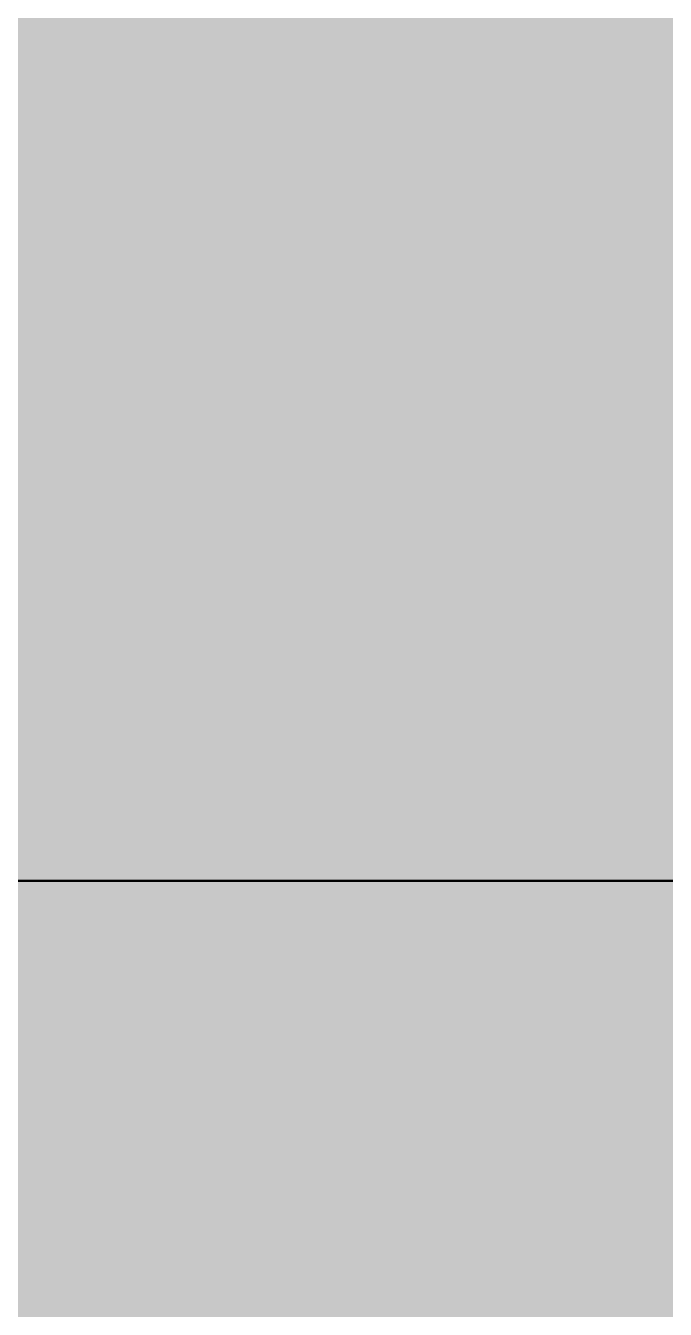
# Model space of a CAD drawing. Header units: millimetres. Extents: x -155050 to -36395, y -2753 to 7638.
# Drawn here: x -79698.7 to -79657, y -777.9 to -694.3 of the extents above; entities that cross this region are included whole.
import ezdxf

# ---------------------------------------------------------------- set-up
doc = ezdxf.new("R2010")
doc.units = ezdxf.units.MM
for name, pattern in [('IMPORT-DASHDOT', [11.176, 8.128, -1.524, 0, -1.524]), ('IMPORT-DASHED _2_', [9.652, 8.128, -1.524]), ('IMPORT-DĚLICÍ2 _2_', [15.875, 6.35, -3.175, 0, -3.175, 0, -3.175]), ('IMPORT-KANVBRDO', [20, 7, -6.5, 0, -6.5])]:
    doc.linetypes.add(name, pattern=pattern)
for name, color, linetype, lineweight, true_color in [('---1 - PBS PNP-1', 1, 'Continuous', 35, 0xff0000), ('00_pl_deštová voda oblast', 6, 'Continuous', 25, 0xff00ff), ('00_pL_hranice pozemku', 1, 'Continuous', 35, 0xff0000), ('00_pL_katastr-1', 150, 'Continuous', 35, 0x007fff), ('00_pL_KOTY 1500', 7, 'Continuous', 9, 0x260000), ('00_pL_objekt', 1, 'Continuous', 50, 0xff0000), ('00_pL_přípojka destova kanalizace-2', 7, 'Continuous', 35, 0x3f7f3f), ('212_HK_situace_03_dwg-1', 40, 'Continuous', 9, 0xffbf00), ('A-DOOR-5', 7, 'Continuous', 9, 0xf7f7ef), ('A-FLOR-LEVL-1', 7, 'Continuous', 9, 0x7f7f7f), ('hch kanal-3', 30, 'IMPORT-KANVBRDO', 9, 0xff7f00), ('hch oploceni-1', 7, 'IMPORT-DĚLICÍ2 _2_', 9, 0x00a5a5), ('hch teren-1', 7, 'Continuous', 9, 0x00a5a5), ('hch tok-1', 7, 'Continuous', 9, 0x00a5a5), ('Obrys', 2, 'Continuous', 9, 0xffff00), ('Obrys-2', 1, 'IMPORT-DASHED _2_', 9, 0xff0000), ('Obrys-3', 5, 'Continuous', 9, 0x0000ff), ('Obrys-4', 5, 'IMPORT-DASHDOT', 9, 0x0000ff), ('PDF7_000 AVE ISN ELEKTRO VO SVĚTLA', 9, 'Continuous', 9, 0x808080), ('PDF7_000 ISN KABELY NN', 9, 'Continuous', 9, 0x808080), ('PDF7_000 ISN SDĚL OPTIKA METALIKA CHRÁNIČKA PŘÍVOD', 9, 'Continuous', 9, 0x808080), ('PDF7_0V - Splašky výtlak zaměřeno', 9, 'Continuous', 9, 0x808080), ('PDF7_0V-návrh kanal dešťová', 7, 'Continuous', 9, 0x656565), ('PDF7_14', 9, 'Continuous', 9, 0x808080), ('PDF7_CKKOTY', 7, 'Continuous', 9, 0x260000), ('PDF7_GP Hraniční linie', 7, 'Continuous', 9, 0x0052a5), ('PDF7_GP Stromy', 7, 'Continuous', 9, 0x67a552), ('PDF7_GP Výšky bodů', 7, 'Continuous', 9, 0x0052a5), ('PDF7_POPIS_500', 1, 'Continuous', 9, 0xff0000), ('PDF7_Slezské Předměstí_646971$0$21900', 7, 'Continuous', 9, 0x002600), ('PDF7_VO_KABEL', 7, 'Continuous', 9, 0x7f6f3f), ('zed-1', 5, 'Continuous', 9, 0x0000ff)]:
    doc.layers.add(name, color=color, linetype=linetype, lineweight=lineweight, true_color=true_color)
for name, color, linetype, lineweight in [('0-1', 7, 'Continuous', 9), ('00_pL_KOTY', 7, 'Continuous', 9), ('00_pl_rozhrani ploch', 7, 'Continuous', 18), ('00_pL_stavajici objekty', 7, 'Continuous', 50), ('00_pL_VÝŠKOVÉ KOTY', 7, 'Continuous', 9), ('2966-1_navrh dispozice stroju-HK_02_dwg-1', 7, 'Continuous', 9), ('2966-1_navrh dispozice stroju-HK_dwg-1', 7, 'Continuous', 9), ('A-DOOR', 7, 'Continuous', 9), ('A-FLOR-LEVL', 7, 'Continuous', 9), ('HK_TEREN_SESAZENI_dwg-1', 7, 'Continuous', 9), ('Kóty', 7, 'Continuous', 9), ('PDF7_0', 7, 'Continuous', 9), ('PDF7_000 BOURÁNÍ', 7, 'Continuous', 9)]:
    doc.layers.add(name, color=color, linetype=linetype, lineweight=lineweight)

# ---------------------------------------------------------------- blocks, each defined once
blk = doc.blocks.new('M_Vrata_ výsuvná_ sekční - 3000X4000 MM-499574-Řez 4')
at = {"layer": 'A-DOOR-5'}
blk.add_hatch(color=256, dxfattribs=at).paths.add_polyline_path([(-193437.349, -750), (-193133.19, -750), (-193133.19, -738), (-193008.091, -738), (-193008.091, -450), (-192979.197, -450), (-192979.197, 1700), (-192988.19, 1700), (-192988.19, 2750), (-196979.197, 2750), (-196979.197, -738), (-196843.19, -738), (-196843.19, -750), (-193788.728, -750)])
at = {"layer": 'A-DOOR'}
for p, q in [((-193133.19, -750), (-196843.19, -750)), ((-196843.19, -750), (-193133.19, -750))]:
    blk.add_line(p, q, dxfattribs=at)
blk = doc.blocks.new('Rampa - Rampa-823350-Řez 4')
at = {"layer": 'A-FLOR-LEVL-1'}
blk.add_hatch(color=256, dxfattribs=at).paths.add_polyline_path([(-194491.485, -945.209), (-192988.19, -945.209), (-192988.19, -765.117), (-193008.091, -765.117), (-193008.091, -756), (-193108.19, -756), (-193108.19, -750), (-196868.19, -750), (-196868.19, -756), (-196988.19, -756.782), (-196988.19, -945.209), (-195896.998, -945.209)])
blk = doc.blocks.new('2966-1_navrh dispozice stroju-HK_dwg-867852-Řez 4')
at = {"layer": '0-1'}
for p, q in [((-194955.828, -750), (-197875.828, -750)), ((-197875.828, -750), (-194955.828, -750)), ((-194955.828, -750), (-197875.828, -750)), ((-194955.828, -750), (-197875.828, -750)), ((-194955.828, -750), (-197875.828, -750)), ((-194955.828, -750), (-197875.828, -750)), ((-194955.828, -750), (-197875.828, -750)), ((-194955.828, -750), (-197875.828, -750)), ((-194955.828, -750), (-197875.828, -750)), ((-194955.828, -750), (-197875.828, -750)), ((-194955.828, -750), (-197875.828, -750)), ((-194955.828, -750), (-197875.828, -750)), ((-194955.828, -750), (-197875.828, -750)), ((-194955.828, -750), (-197875.828, -750)), ((-194955.828, -750), (-197875.828, -750)), ((-197875.828, -750), (-194955.828, -750)), ((-194955.828, -750), (-197875.828, -750)), ((-194955.828, -750), (-197875.828, -750)), ((-194955.828, -750), (-197875.828, -750)), ((-194955.828, -750), (-197875.828, -750)), ((-194955.828, -750), (-197875.828, -750)), ((-194955.828, -750), (-197875.828, -750)), ((-194955.828, -750), (-197875.828, -750)), ((-194955.828, -750), (-197875.828, -750)), ((-194955.828, -750), (-197875.828, -750)), ((-194955.828, -750), (-197875.828, -750)), ((-194955.828, -750), (-197875.828, -750)), ((-194955.828, -750), (-197875.828, -750)), ((-197616.828, -750), (-194955.828, -750)), ((-197616.828, -750), (-194955.828, -750)), ((-195252.828, -750), (-195052.828, -750)), ((-195202.828, -750), (-195060.828, -750)), ((-195202.828, -750), (-195109.828, -750)), ((-195109.828, -750), (-195202.828, -750)), ((-195202.828, -750), (-195104.828, -750)), ((-195104.828, -750), (-195202.828, -750)), ((-195104.828, -750), (-195202.828, -750)), ((-195199.328, -750), (-195060.828, -750)), ((-195198.828, -750), (-194955.828, -750)), ((-195198.828, -750), (-194955.828, -750)), ((-195060.828, -750), (-195196.828, -750)), ((-195196.828, -750), (-195109.828, -750)), ((-195109.828, -750), (-195196.828, -750)), ((-195196.828, -750), (-195104.828, -750)), ((-195104.828, -750), (-195196.828, -750)), ((-195196.828, -750), (-195104.828, -750)), ((-195132.828, -750), (-195192.828, -750)), ((-195132.828, -750), (-195192.828, -750)), ((-195132.828, -750), (-195192.828, -750)), ((-195132.828, -750), (-195192.828, -750)), ((-195132.828, -750), (-195192.828, -750)), ((-195132.828, -750), (-195192.828, -750)), ((-195132.828, -750), (-195192.828, -750)), ((-195132.828, -750), (-195192.828, -750)), ((-195137.828, -750), (-195187.828, -750)), ((-195137.828, -750), (-195187.828, -750)), ((-195137.828, -750), (-195187.828, -750)), ((-195137.828, -750), (-195187.828, -750)), ((-195137.828, -750), (-195187.828, -750)), ((-195137.828, -750), (-195187.828, -750)), ((-195137.828, -750), (-195187.828, -750)), ((-195137.828, -750), (-195187.828, -750)), ((-195138.828, -750), (-195186.828, -750)), ((-195186.828, -750), (-195138.828, -750)), ((-195138.828, -750), (-195186.828, -750)), ((-195138.828, -750), (-195186.828, -750)), ((-195138.828, -750), (-195186.828, -750)), ((-195138.828, -750), (-195186.828, -750)), ((-195138.828, -750), (-195186.828, -750)), ((-195186.828, -750), (-195138.828, -750)), ((-195138.828, -750), (-195186.828, -750)), ((-195138.828, -750), (-195186.828, -750)), ((-195138.828, -750), (-195186.828, -750)), ((-195138.828, -750), (-195186.828, -750)), ((-195152.828, -750), (-195148.828, -750)), ((-195152.828, -750), (-195052.828, -750)), ((-195052.828, -750), (-195152.828, -750)), ((-195144.428, -750), (-195145.143, -750)), ((-195052.828, -750), (-195144.428, -750)), ((-195144.428, -750), (-195052.828, -750)), ((-195141.828, -750), (-195117.828, -750)), ((-195141.828, -750), (-195117.828, -750)), ((-195137.828, -750), (-195141.828, -750)), ((-195134.751, -750), (-195139.101, -750)), ((-195134.751, -750), (-195139.101, -750)), ((-195134.751, -750), (-195139.101, -750)), ((-195132.828, -750), (-195138.828, -750)), ((-195132.828, -750), (-195138.828, -750)), ((-195132.828, -750), (-195138.828, -750)), ((-195132.828, -750), (-195138.828, -750)), ((-195132.828, -750), (-195138.828, -750)), ((-195132.828, -750), (-195138.828, -750)), ((-195132.828, -750), (-195138.828, -750)), ((-195132.828, -750), (-195138.828, -750)), ((-195138.228, -750), (-195138.828, -750)), ((-195138.828, -750), (-195138.228, -750)), ((-195138.228, -750), (-195138.828, -750)), ((-195138.828, -750), (-195138.228, -750)), ((-195138.686, -750), (-195127.828, -750)), ((-195137.648, -750), (-195138.228, -750)), ((-195137.648, -750), (-195138.228, -750)), ((-195137.648, -750), (-195138.228, -750)), ((-195137.648, -750), (-195138.228, -750)), ((-195137.648, -750), (-195138.228, -750)), ((-195137.648, -750), (-195138.228, -750)), ((-195137.648, -750), (-195138.228, -750)), ((-195137.647, -750), (-195138.228, -750)), ((-195137.828, -750), (-195132.828, -750)), ((-195132.828, -750), (-195137.828, -750)), ((-195132.828, -750), (-195137.828, -750)), ((-195137.828, -750), (-195132.828, -750)), ((-195132.828, -750), (-195137.828, -750)), ((-195132.828, -750), (-195137.828, -750)), ((-195137.828, -750), (-195132.828, -750)), ((-195132.828, -750), (-195137.828, -750)), ((-195132.828, -750), (-195137.828, -750)), ((-195137.828, -750), (-195132.828, -750)), ((-195132.828, -750), (-195137.828, -750)), ((-195137.828, -750), (-195127.828, -750)), ((-195135.828, -750), (-195123.828, -750)), ((-195130.401, -750), (-195134.751, -750)), ((-195130.401, -750), (-195134.751, -750)), ((-195130.401, -750), (-195134.751, -750)), ((-195128.029, -750), (-195132.91, -750)), ((-195062.828, -750), (-195132.828, -750)), ((-195132.828, -750), (-195062.828, -750)), ((-195062.828, -750), (-195132.828, -750)), ((-195132.828, -750), (-195062.828, -750)), ((-195132.828, -750), (-195030.828, -750)), ((-195132.828, -750), (-195030.828, -750)), ((-195132.828, -750), (-195030.828, -750)), ((-195132.828, -750), (-195030.828, -750)), ((-195132.828, -750), (-195030.828, -750)), ((-195132.828, -750), (-195030.828, -750)), ((-195132.828, -750), (-195030.828, -750)), ((-195132.828, -750), (-195030.828, -750)), ((-195132.828, -750), (-195030.828, -750)), ((-195132.828, -750), (-195030.828, -750)), ((-195132.828, -750), (-195030.828, -750)), ((-195132.828, -750), (-195030.828, -750)), ((-195132.828, -750), (-195030.828, -750)), ((-195132.828, -750), (-195030.828, -750)), ((-195132.828, -750), (-195030.828, -750)), ((-195132.828, -750), (-195030.828, -750)), ((-195132.828, -750), (-195030.828, -750)), ((-195132.828, -750), (-195030.828, -750)), ((-195132.828, -750), (-195030.828, -750)), ((-195109.828, -750), (-195132.828, -750)), ((-195117.828, -750), (-195132.828, -750)), ((-195062.828, -750), (-195132.828, -750)), ((-195132.828, -750), (-195062.828, -750)), ((-195062.828, -750), (-195132.828, -750)), ((-195132.828, -750), (-195062.828, -750)), ((-195132.828, -750), (-195030.828, -750)), ((-195132.828, -750), (-195030.828, -750)), ((-195132.828, -750), (-195030.828, -750)), ((-195132.828, -750), (-195030.828, -750)), ((-195132.828, -750), (-195030.828, -750)), ((-195132.828, -750), (-195030.828, -750)), ((-195132.828, -750), (-195030.828, -750)), ((-195132.828, -750), (-195030.828, -750)), ((-195132.828, -750), (-195030.828, -750)), ((-195132.828, -750), (-195030.828, -750)), ((-195132.828, -750), (-195030.828, -750)), ((-195132.828, -750), (-195030.828, -750)), ((-195132.828, -750), (-195030.828, -750)), ((-195132.828, -750), (-195030.828, -750)), ((-195132.828, -750), (-195030.828, -750)), ((-195132.828, -750), (-195030.828, -750)), ((-195132.828, -750), (-195030.828, -750)), ((-195132.828, -750), (-195030.828, -750)), ((-195132.828, -750), (-195030.828, -750)), ((-195132.828, -750), (-195109.828, -750)), ((-195131.428, -750), (-195132.009, -750)), ((-195131.428, -750), (-195132.009, -750)), ((-195131.428, -750), (-195132.009, -750)), ((-195131.428, -750), (-195132.009, -750)), ((-195131.428, -750), (-195132.009, -750)), ((-195131.428, -750), (-195132.009, -750)), ((-195131.428, -750), (-195132.009, -750)), ((-195131.428, -750), (-195129.428, -750)), ((-195131.428, -750), (-195129.428, -750)), ((-195129.428, -750), (-195131.428, -750)), ((-195125.764, -750), (-195130.401, -750)), ((-195125.764, -750), (-195130.401, -750)), ((-195127.828, -750), (-195129.428, -750)), ((-195129.428, -750), (-195127.828, -750)), ((-195127.828, -750), (-195129.428, -750)), ((-195129.428, -750), (-195127.828, -750)), ((-195124.046, -750), (-195128.029, -750)), ((-195127.828, -750), (-195122.828, -750)), ((-195122.828, -750), (-195127.828, -750)), ((-195127.828, -750), (-195125.828, -750)), ((-195125.828, -750), (-195127.828, -750)), ((-195126.504, -750), (-195127.828, -750)), ((-195125.828, -750), (-195127.828, -750)), ((-195083.828, -750), (-195127.828, -750)), ((-195127.828, -750), (-195083.828, -750)), ((-195127.828, -750), (-195098.828, -750)), ((-195127.828, -750), (-195115.828, -750)), ((-195127.828, -750), (-195113.828, -750)), ((-195127.828, -750), (-195061.828, -750)), ((-195127.828, -750), (-195117.828, -750)), ((-195117.828, -750), (-195127.828, -750)), ((-195127.828, -750), (-195117.828, -750)), ((-195117.828, -750), (-195127.828, -750)), ((-195125.044, -750), (-195126.028, -750)), ((-195126.028, -750), (-195125.044, -750)), ((-195121.128, -750), (-195125.764, -750)), ((-195121.128, -750), (-195125.764, -750)), ((-195125.044, -750), (-195109.828, -750)), ((-195119.014, -750), (-195125.044, -750)), ((-195120.064, -750), (-195124.046, -750)), ((-195122.828, -750), (-195120.828, -750)), ((-195120.828, -750), (-195122.828, -750)), ((-195121.044, -750), (-195094.828, -750)), ((-195120.828, -750), (-195112.828, -750)), ((-195112.828, -750), (-195120.828, -750)), ((-195120.828, -750), (-195112.828, -750)), ((-195094.828, -750), (-195120.828, -750)), ((-195119.183, -750), (-195116.873, -750)), ((-195104.938, -750), (-195118.748, -750)), ((-195117.828, -750), (-195118.748, -750)), ((-195102.828, -750), (-195118.748, -750)), ((-195117.828, -750), (-194965.828, -750)), ((-194965.828, -750), (-195117.828, -750)), ((-195109.828, -750), (-195117.042, -750)), ((-195060.828, -750), (-195115.828, -750)), ((-195113.828, -750), (-195060.828, -750))]:
    blk.add_line(p, q, dxfattribs=at)
at = {"layer": '0-1', "flags": 128}
for points in [[(-195052.828, -750), (-195056.738, -750), (-195252.828, -750)], [(-195056.738, -750), (-195078.918, -750), (-195252.828, -750)], [(-195078.918, -750), (-195082.828, -750), (-195252.828, -750)], [(-195137.828, -750), (-195187.828, -750), (-195192.828, -750)], [(-195137.828, -750), (-195187.828, -750), (-195192.828, -750)], [(-195137.828, -750), (-195187.828, -750), (-195192.828, -750)], [(-195132.828, -750), (-195137.828, -750), (-195187.828, -750)], [(-195132.828, -750), (-195137.828, -750), (-195187.828, -750)], [(-195132.828, -750), (-195137.828, -750), (-195187.828, -750)], [(-195132.828, -750), (-195137.828, -750), (-195187.828, -750)], [(-195132.828, -750), (-195137.828, -750), (-195187.828, -750)], [(-195186.828, -750), (-195138.828, -750), (-195186.828, -750)], [(-195186.828, -750), (-195138.828, -750), (-195186.828, -750)], [(-195152.828, -750), (-195152.114, -750), (-195145.143, -750), (-195144.428, -750)], [(-195152.114, -750), (-195145.143, -750), (-195144.428, -750)], [(-195121.128, -750), (-195125.764, -750), (-195134.751, -750), (-195138.814, -750), (-195139.101, -750)], [(-195121.128, -750), (-195125.764, -750), (-195130.401, -750), (-195134.751, -750), (-195139.101, -750)], [(-195139.101, -750), (-195138.828, -750), (-195134.751, -750), (-195125.764, -750), (-195120.842, -750), (-195120.556, -750)], [(-195139.101, -750), (-195130.401, -750), (-195121.128, -750), (-195120.556, -750), (-195121.128, -750), (-195130.401, -750), (-195139.101, -750)], [(-195125.764, -750), (-195134.751, -750), (-195138.828, -750)], [(-195138.228, -750), (-195137.648, -750), (-195132.009, -750), (-195131.428, -750)], [(-195131.428, -750), (-195132.009, -750), (-195137.648, -750), (-195138.228, -750)], [(-195138.228, -750), (-195137.648, -750), (-195132.009, -750)], [(-195138.228, -750), (-195137.648, -750), (-195132.009, -750), (-195131.428, -750)], [(-195131.428, -750), (-195132.009, -750), (-195137.647, -750), (-195138.228, -750)], [(-195138.228, -750), (-195137.648, -750), (-195132.009, -750)], [(-195137.648, -750), (-195132.009, -750), (-195131.428, -750)], [(-195123.828, -750), (-195125.578, -750), (-195134.078, -750), (-195135.828, -750)], [(-195132.91, -750), (-195124.046, -750), (-195120.828, -750), (-195120.064, -750)], [(-195132.828, -750), (-195109.828, -750), (-195030.828, -750)], [(-195120.064, -750), (-195124.046, -750), (-195128.029, -750), (-195132.828, -750)], [(-195132.828, -750), (-195109.828, -750), (-195030.828, -750)], [(-195131.428, -750), (-195132.009, -750), (-195131.428, -750)], [(-195130.401, -750), (-195125.764, -750), (-195120.842, -750), (-195121.128, -750)], [(-195125.764, -750), (-195120.842, -750), (-195120.556, -750)], [(-195120.556, -750), (-195120.842, -750), (-195121.128, -750)], [(-195116.873, -750), (-195115.719, -750), (-195116.873, -750), (-195119.183, -750), (-195120.337, -750), (-195119.183, -750)], [(-194957.828, -750), (-194965.828, -750), (-195117.828, -750)], [(-195117.828, -750), (-194965.828, -750), (-194957.828, -750)], [(-195115.828, -750), (-195080.828, -750), (-195060.828, -750)]]:
    blk.add_lwpolyline(points, dxfattribs=at)
at = {"layer": '0-1'}
for points, knots in [([(-195144.572, -750), (-195144.634, -750), (-195144.796, -750), (-195145.019, -750), (-195145.143, -750)], [0, 0, 0, 0, 0.49943, 1, 1, 1, 1]), ([(-195138.814, -750), (-195138.82, -750), (-195138.829, -750), (-195138.841, -750), (-195138.849, -750), (-195138.858, -750), (-195138.866, -750), (-195138.875, -750), (-195138.884, -750), (-195138.892, -750), (-195138.901, -750), (-195138.909, -750), (-195138.917, -750), (-195138.926, -750), (-195138.934, -750), (-195138.943, -750), (-195138.951, -750), (-195138.959, -750), (-195138.968, -750), (-195138.976, -750), (-195138.985, -750), (-195138.993, -750), (-195139.001, -750), (-195139.01, -750), (-195139.018, -750), (-195139.026, -750), (-195139.035, -750), (-195139.043, -750), (-195139.051, -750), (-195139.059, -750), (-195139.068, -750), (-195139.076, -750), (-195139.087, -750), (-195139.095, -750), (-195139.101, -750)], [0, 0, 0, 0, 0.020185, 0.031023, 0.042682, 0.055343, 0.069143, 0.084183, 0.100538, 0.11826, 0.137381, 0.157924, 0.179897, 0.203303, 0.22814, 0.254401, 0.282079, 0.31116, 0.341628, 0.373464, 0.40665, 0.441164, 0.476985, 0.514092, 0.552461, 0.592069, 0.632893, 0.67491, 0.718093, 0.762421, 0.807866, 0.854405, 0.902012, 1, 1, 1, 1]), ([(-195132.828, -750), (-195132.828, -750), (-195132.845, -750), (-195132.913, -750), (-195133.01, -750), (-195133.146, -750), (-195133.307, -750), (-195133.51, -750), (-195133.773, -750), (-195134.118, -750), (-195134.513, -750), (-195134.921, -750), (-195135.308, -750), (-195135.667, -750), (-195135.998, -750), (-195136.304, -750), (-195136.585, -750), (-195136.858, -750), (-195137.135, -750), (-195137.428, -750), (-195137.726, -750), (-195138.018, -750), (-195138.383, -750), (-195138.652, -750), (-195138.828, -750)], [0, 0, 0, 0, 0.035448, 0.061402, 0.093343, 0.126416, 0.160535, 0.195426, 0.24239, 0.300264, 0.367466, 0.43066, 0.489064, 0.542557, 0.591405, 0.636058, 0.677027, 0.714818, 0.755103, 0.797637, 0.842358, 0.884141, 0.923854, 1, 1, 1, 1]), ([(-195138.828, -750), (-195138.652, -750), (-195138.383, -750), (-195138.018, -750), (-195137.726, -750), (-195137.428, -750), (-195137.135, -750), (-195136.858, -750), (-195136.585, -750), (-195136.304, -750), (-195135.998, -750), (-195135.667, -750), (-195135.308, -750), (-195134.921, -750), (-195134.513, -750), (-195134.118, -750), (-195133.773, -750), (-195133.51, -750), (-195133.307, -750), (-195133.146, -750), (-195133.01, -750), (-195132.913, -750), (-195132.845, -750), (-195132.828, -750), (-195132.828, -750)], [0, 0, 0, 0, 0.076146, 0.115859, 0.157642, 0.202363, 0.244897, 0.285182, 0.322973, 0.363942, 0.408595, 0.457443, 0.510936, 0.56934, 0.632534, 0.699736, 0.75761, 0.804574, 0.839465, 0.873584, 0.906657, 0.938598, 0.964552, 1, 1, 1, 1]), ([(-195132.828, -750), (-195132.828, -750), (-195132.845, -750), (-195132.913, -750), (-195133.01, -750), (-195133.146, -750), (-195133.307, -750), (-195133.51, -750), (-195133.773, -750), (-195134.118, -750), (-195134.513, -750), (-195134.921, -750), (-195135.308, -750), (-195135.667, -750), (-195135.998, -750), (-195136.304, -750), (-195136.585, -750), (-195136.858, -750), (-195137.135, -750), (-195137.428, -750), (-195137.726, -750), (-195138.018, -750), (-195138.383, -750), (-195138.652, -750), (-195138.828, -750)], [0, 0, 0, 0, 0.035448, 0.061402, 0.093343, 0.126416, 0.160535, 0.195426, 0.24239, 0.300264, 0.367466, 0.43066, 0.489064, 0.542557, 0.591405, 0.636058, 0.677027, 0.714818, 0.755103, 0.797637, 0.842358, 0.884141, 0.923854, 1, 1, 1, 1]), ([(-195138.828, -750), (-195138.652, -750), (-195138.383, -750), (-195138.018, -750), (-195137.726, -750), (-195137.428, -750), (-195137.135, -750), (-195136.858, -750), (-195136.585, -750), (-195136.304, -750), (-195135.998, -750), (-195135.667, -750), (-195135.308, -750), (-195134.921, -750), (-195134.513, -750), (-195134.118, -750), (-195133.773, -750), (-195133.51, -750), (-195133.307, -750), (-195133.146, -750), (-195133.01, -750), (-195132.913, -750), (-195132.845, -750), (-195132.828, -750), (-195132.828, -750)], [0, 0, 0, 0, 0.076146, 0.115859, 0.157642, 0.202363, 0.244897, 0.285182, 0.322973, 0.363942, 0.408595, 0.457443, 0.510936, 0.56934, 0.632534, 0.699736, 0.75761, 0.804574, 0.839465, 0.873584, 0.906657, 0.938598, 0.964552, 1, 1, 1, 1]), ([(-195132.828, -750), (-195132.828, -750), (-195132.845, -750), (-195132.913, -750), (-195133.01, -750), (-195133.146, -750), (-195133.307, -750), (-195133.51, -750), (-195133.773, -750), (-195134.118, -750), (-195134.513, -750), (-195134.921, -750), (-195135.308, -750), (-195135.667, -750), (-195135.998, -750), (-195136.304, -750), (-195136.585, -750), (-195136.858, -750), (-195137.135, -750), (-195137.428, -750), (-195137.726, -750), (-195138.018, -750), (-195138.383, -750), (-195138.652, -750), (-195138.828, -750)], [0, 0, 0, 0, 0.035448, 0.061402, 0.093343, 0.126416, 0.160535, 0.195426, 0.24239, 0.300264, 0.367466, 0.43066, 0.489064, 0.542557, 0.591405, 0.636058, 0.677027, 0.714818, 0.755103, 0.797637, 0.842358, 0.884141, 0.923854, 1, 1, 1, 1]), ([(-195138.828, -750), (-195138.652, -750), (-195138.383, -750), (-195138.018, -750), (-195137.726, -750), (-195137.428, -750), (-195137.135, -750), (-195136.858, -750), (-195136.585, -750), (-195136.304, -750), (-195135.998, -750), (-195135.667, -750), (-195135.308, -750), (-195134.921, -750), (-195134.513, -750), (-195134.118, -750), (-195133.773, -750), (-195133.51, -750), (-195133.307, -750), (-195133.146, -750), (-195133.01, -750), (-195132.913, -750), (-195132.845, -750), (-195132.828, -750), (-195132.828, -750)], [0, 0, 0, 0, 0.076146, 0.115859, 0.157642, 0.202363, 0.244897, 0.285182, 0.322973, 0.363942, 0.408595, 0.457443, 0.510936, 0.56934, 0.632534, 0.699736, 0.75761, 0.804574, 0.839465, 0.873584, 0.906657, 0.938598, 0.964552, 1, 1, 1, 1]), ([(-195132.828, -750), (-195132.828, -750), (-195132.845, -750), (-195132.913, -750), (-195133.01, -750), (-195133.146, -750), (-195133.307, -750), (-195133.51, -750), (-195133.773, -750), (-195134.118, -750), (-195134.513, -750), (-195134.921, -750), (-195135.308, -750), (-195135.667, -750), (-195135.998, -750), (-195136.304, -750), (-195136.585, -750), (-195136.858, -750), (-195137.135, -750), (-195137.428, -750), (-195137.726, -750), (-195138.018, -750), (-195138.383, -750), (-195138.652, -750), (-195138.828, -750)], [0, 0, 0, 0, 0.035448, 0.061402, 0.093343, 0.126416, 0.160535, 0.195426, 0.24239, 0.300264, 0.367466, 0.43066, 0.489064, 0.542557, 0.591405, 0.636058, 0.677027, 0.714818, 0.755103, 0.797637, 0.842358, 0.884141, 0.923854, 1, 1, 1, 1]), ([(-195138.828, -750), (-195138.652, -750), (-195138.383, -750), (-195138.018, -750), (-195137.726, -750), (-195137.428, -750), (-195137.135, -750), (-195136.858, -750), (-195136.585, -750), (-195136.304, -750), (-195135.998, -750), (-195135.667, -750), (-195135.308, -750), (-195134.921, -750), (-195134.513, -750), (-195134.118, -750), (-195133.773, -750), (-195133.51, -750), (-195133.307, -750), (-195133.146, -750), (-195133.01, -750), (-195132.913, -750), (-195132.845, -750), (-195132.828, -750), (-195132.828, -750)], [0, 0, 0, 0, 0.076146, 0.115859, 0.157642, 0.202363, 0.244897, 0.285182, 0.322973, 0.363942, 0.408595, 0.457443, 0.510936, 0.56934, 0.632534, 0.699736, 0.75761, 0.804574, 0.839465, 0.873584, 0.906657, 0.938598, 0.964552, 1, 1, 1, 1]), ([(-195129.428, -750), (-195129.434, -750), (-195129.442, -750), (-195129.453, -750), (-195129.461, -750), (-195129.47, -750), (-195129.478, -750), (-195129.486, -750), (-195129.494, -750), (-195129.502, -750), (-195129.512, -750), (-195129.522, -750), (-195129.533, -750), (-195129.544, -750), (-195129.558, -750), (-195129.576, -750), (-195129.597, -750), (-195129.621, -750), (-195129.646, -750), (-195129.674, -750), (-195129.709, -750), (-195129.756, -750), (-195129.826, -750), (-195129.94, -750), (-195130.478, -750), (-195130.983, -750), (-195131.428, -750)], [0, 0, 0, 0, 0.009049, 0.012485, 0.016281, 0.020973, 0.025334, 0.029283, 0.03253, 0.036554, 0.041739, 0.047044, 0.052411, 0.057699, 0.064298, 0.072796, 0.084202, 0.09623, 0.108818, 0.12173, 0.138438, 0.160953, 0.193062, 0.242902, 0.332291, 1, 1, 1, 1]), ([(-195129.428, -750), (-195129.738, -750), (-195130.195, -750), (-195130.712, -750), (-195130.952, -750), (-195131.066, -750), (-195131.136, -750), (-195131.183, -750), (-195131.218, -750), (-195131.246, -750), (-195131.271, -750), (-195131.295, -750), (-195131.317, -750), (-195131.334, -750), (-195131.348, -750), (-195131.359, -750), (-195131.37, -750), (-195131.381, -750), (-195131.39, -750), (-195131.399, -750), (-195131.406, -750), (-195131.416, -750), (-195131.423, -750), (-195131.428, -750)], [0, 0, 0, 0, 0.465205, 0.685703, 0.775122, 0.824979, 0.857098, 0.87962, 0.896333, 0.909249, 0.921842, 0.933874, 0.945283, 0.953784, 0.960385, 0.965675, 0.971044, 0.97635, 0.981537, 0.985563, 0.988811, 0.992762, 1, 1, 1, 1]), ([(-195129.428, -750), (-195129.855, -750), (-195130.381, -750), (-195130.947, -750), (-195131.108, -750), (-195131.185, -750), (-195131.232, -750), (-195131.264, -750), (-195131.287, -750), (-195131.306, -750), (-195131.323, -750), (-195131.339, -750), (-195131.353, -750), (-195131.365, -750), (-195131.374, -750), (-195131.382, -750), (-195131.389, -750), (-195131.396, -750), (-195131.403, -750), (-195131.408, -750), (-195131.413, -750), (-195131.42, -750), (-195131.425, -750), (-195131.428, -750)], [0, 0, 0, 0, 0.640518, 0.788734, 0.84884, 0.882353, 0.903943, 0.919082, 0.930317, 0.938999, 0.947463, 0.955551, 0.96322, 0.968934, 0.973372, 0.976927, 0.980536, 0.984103, 0.98759, 0.990296, 0.992479, 0.995134, 1, 1, 1, 1]), ([(-195127.828, -750), (-195127.619, -750), (-195127.297, -750), (-195126.896, -750), (-195126.596, -750), (-195126.332, -750), (-195126.115, -750), (-195125.952, -750), (-195125.851, -750), (-195125.817, -750), (-195125.851, -750), (-195125.952, -750), (-195126.115, -750), (-195126.332, -750), (-195126.596, -750), (-195126.896, -750), (-195127.297, -750), (-195127.619, -750), (-195127.828, -750)], [0, 0, 0, 0, 0.093115, 0.149764, 0.207243, 0.265325, 0.323791, 0.382463, 0.441219, 0.5, 0.558781, 0.617537, 0.676209, 0.734675, 0.792757, 0.850236, 0.906885, 1, 1, 1, 1]), ([(-195125.991, -750), (-195126.077, -750), (-195126.262, -750), (-195126.596, -750), (-195126.896, -750), (-195127.297, -750), (-195127.619, -750), (-195127.828, -750)], [0, 0, 0, 0, 0.283762, 0.440553, 0.595716, 0.748637, 1, 1, 1, 1]), ([(-195125.828, -750), (-195125.828, -750), (-195125.897, -750), (-195126.115, -750), (-195126.332, -750), (-195126.596, -750), (-195126.896, -750), (-195127.297, -750), (-195127.619, -750), (-195127.828, -750)], [0, 0, 0, 0, 0.235075, 0.352418, 0.469351, 0.585514, 0.700473, 0.813769, 1, 1, 1, 1]), ([(-195127.828, -750), (-195127.619, -750), (-195127.297, -750), (-195126.896, -750), (-195126.596, -750), (-195126.332, -750), (-195126.115, -750), (-195125.897, -750), (-195125.828, -750), (-195125.828, -750)], [0, 0, 0, 0, 0.186231, 0.299527, 0.414486, 0.530649, 0.647582, 0.764925, 1, 1, 1, 1]), ([(-195125.828, -750), (-195125.828, -750), (-195125.897, -750), (-195126.115, -750), (-195126.332, -750), (-195126.596, -750), (-195126.896, -750), (-195127.297, -750), (-195127.619, -750), (-195127.828, -750)], [0, 0, 0, 0, 0.235075, 0.352418, 0.469351, 0.585514, 0.700473, 0.813769, 1, 1, 1, 1]), ([(-195122.026, -750), (-195122.027, -750), (-195122.029, -750), (-195122.026, -750), (-195122.015, -750), (-195121.99, -750), (-195121.945, -750), (-195121.88, -750), (-195121.802, -750), (-195121.7, -750), (-195121.563, -750), (-195121.374, -750), (-195121.147, -750), (-195120.901, -750), (-195120.657, -750), (-195120.421, -750), (-195120.194, -750), (-195119.979, -750), (-195119.776, -750), (-195119.574, -750), (-195119.365, -750), (-195119.139, -750), (-195118.906, -750), (-195118.676, -750), (-195118.455, -750), (-195118.24, -750), (-195118.028, -750), (-195117.816, -750), (-195117.601, -750), (-195117.38, -750), (-195117.15, -750), (-195116.917, -750), (-195116.692, -750), (-195116.482, -750), (-195116.28, -750), (-195116.077, -750), (-195115.862, -750), (-195115.635, -750), (-195115.399, -750), (-195115.155, -750), (-195114.909, -750), (-195114.682, -750), (-195114.493, -750), (-195114.356, -750), (-195114.255, -750), (-195114.176, -750), (-195114.112, -750), (-195114.067, -750), (-195114.041, -750), (-195114.03, -750), (-195114.028, -750), (-195114.028, -750)], [0.4963938, 0.4963938, 0.4963938, 0.4963938, 0.5, 0.5036062, 0.5084313, 0.514505, 0.5218624, 0.5293241, 0.5368915, 0.5445481, 0.5548371, 0.5676431, 0.5827671, 0.5973891, 0.611324, 0.6244756, 0.6368194, 0.6483797, 0.6592107, 0.6693814, 0.6804189, 0.6922415, 0.7048143, 0.7166895, 0.7280625, 0.7391108, 0.75, 0.7608892, 0.7719375, 0.7833105, 0.7951857, 0.8077585, 0.8195811, 0.8306186, 0.8407893, 0.8516203, 0.8631806, 0.8755244, 0.888676, 0.9026109, 0.9172329, 0.9323569, 0.9451629, 0.9554519, 0.9631085, 0.9706759, 0.9781376, 0.985495, 0.9915687, 0.9963938, 1, 1, 1, 1]), ([(-195114.028, -750), (-195114.028, -750), (-195114.03, -750), (-195114.041, -750), (-195114.067, -750), (-195114.112, -750), (-195114.176, -750), (-195114.255, -750), (-195114.356, -750), (-195114.493, -750), (-195114.682, -750), (-195114.909, -750), (-195115.155, -750), (-195115.399, -750), (-195115.635, -750), (-195115.862, -750), (-195116.077, -750), (-195116.28, -750), (-195116.482, -750), (-195116.692, -750), (-195116.917, -750), (-195117.15, -750), (-195117.38, -750), (-195117.601, -750), (-195117.816, -750), (-195118.028, -750), (-195118.24, -750), (-195118.455, -750), (-195118.676, -750), (-195118.906, -750), (-195119.139, -750), (-195119.365, -750), (-195119.574, -750), (-195119.776, -750), (-195119.979, -750), (-195120.194, -750), (-195120.421, -750), (-195120.657, -750), (-195120.901, -750), (-195121.147, -750), (-195121.374, -750), (-195121.563, -750), (-195121.7, -750), (-195121.802, -750), (-195121.88, -750), (-195121.945, -750), (-195121.99, -750), (-195122.015, -750), (-195122.023, -750), (-195122.026, -750)], [0, 0, 0, 0, 0.0036062, 0.0084313, 0.014505, 0.0218624, 0.0293241, 0.0368915, 0.0445481, 0.0548371, 0.0676431, 0.0827671, 0.0973891, 0.111324, 0.1244756, 0.1368194, 0.1483797, 0.1592107, 0.1693814, 0.1804189, 0.1922415, 0.2048143, 0.2166895, 0.2280625, 0.2391108, 0.25, 0.2608892, 0.2719375, 0.2833105, 0.2951857, 0.3077585, 0.3195811, 0.3306186, 0.3407893, 0.3516203, 0.3631806, 0.3755244, 0.388676, 0.4026109, 0.4172329, 0.4323569, 0.4451629, 0.4554519, 0.4631085, 0.4706759, 0.4781376, 0.485495, 0.4915687, 0.4963938, 0.4963938, 0.4963938, 0.4963938]), ([(-195114.528, -750), (-195114.528, -750), (-195114.563, -750), (-195114.662, -750), (-195114.766, -750), (-195114.899, -750), (-195115.057, -750), (-195115.24, -750), (-195115.447, -750), (-195115.675, -750), (-195115.923, -750), (-195116.189, -750), (-195116.471, -750), (-195116.766, -750), (-195117.072, -750), (-195117.386, -750), (-195117.706, -750), (-195118.028, -750), (-195118.35, -750), (-195118.67, -750), (-195118.984, -750), (-195119.29, -750), (-195119.585, -750), (-195119.867, -750), (-195120.133, -750), (-195120.381, -750), (-195120.609, -750), (-195120.816, -750), (-195120.999, -750), (-195121.158, -750), (-195121.29, -750), (-195121.394, -750), (-195121.494, -750), (-195121.528, -750), (-195121.528, -750)], [0, 0, 0, 0, 0.039009, 0.060004, 0.082409, 0.106386, 0.132014, 0.159297, 0.188189, 0.218611, 0.250456, 0.28359, 0.31786, 0.353097, 0.389121, 0.425742, 0.462765, 0.499989, 0.537214, 0.574237, 0.610858, 0.646883, 0.68212, 0.716391, 0.749525, 0.781371, 0.811795, 0.840688, 0.86797, 0.8936, 0.917578, 0.939986, 0.960981, 1, 1, 1, 1]), ([(-195120.842, -750), (-195120.848, -750), (-195120.857, -750), (-195120.868, -750), (-195120.877, -750), (-195120.885, -750), (-195120.894, -750), (-195120.902, -750), (-195120.911, -750), (-195120.919, -750), (-195120.928, -750), (-195120.936, -750), (-195120.945, -750), (-195120.953, -750), (-195120.962, -750), (-195120.97, -750), (-195120.978, -750), (-195120.987, -750), (-195120.995, -750), (-195121.004, -750), (-195121.012, -750), (-195121.02, -750), (-195121.029, -750), (-195121.037, -750), (-195121.045, -750), (-195121.054, -750), (-195121.062, -750), (-195121.07, -750), (-195121.079, -750), (-195121.087, -750), (-195121.095, -750), (-195121.103, -750), (-195121.114, -750), (-195121.123, -750), (-195121.128, -750)], [0, 0, 0, 0, 0.020185, 0.031023, 0.042682, 0.055343, 0.069143, 0.084183, 0.100538, 0.11826, 0.137381, 0.157924, 0.179897, 0.203303, 0.22814, 0.254401, 0.282079, 0.31116, 0.341628, 0.373464, 0.40665, 0.441164, 0.476985, 0.514092, 0.552461, 0.592069, 0.632893, 0.67491, 0.718093, 0.762421, 0.807866, 0.854405, 0.902012, 1, 1, 1, 1]), ([(-195120.842, -750), (-195120.848, -750), (-195120.857, -750), (-195120.868, -750), (-195120.877, -750), (-195120.885, -750), (-195120.894, -750), (-195120.902, -750), (-195120.911, -750), (-195120.919, -750), (-195120.928, -750), (-195120.936, -750), (-195120.945, -750), (-195120.953, -750), (-195120.962, -750), (-195120.97, -750), (-195120.978, -750), (-195120.987, -750), (-195120.995, -750), (-195121.004, -750), (-195121.012, -750), (-195121.02, -750), (-195121.029, -750), (-195121.037, -750), (-195121.045, -750), (-195121.054, -750), (-195121.062, -750), (-195121.07, -750), (-195121.079, -750), (-195121.087, -750), (-195121.095, -750), (-195121.103, -750), (-195121.114, -750), (-195121.123, -750), (-195121.128, -750)], [0, 0, 0, 0, 0.020185, 0.031023, 0.042682, 0.055343, 0.069143, 0.084183, 0.100538, 0.11826, 0.137381, 0.157924, 0.179897, 0.203303, 0.22814, 0.254401, 0.282079, 0.31116, 0.341628, 0.373464, 0.40665, 0.441164, 0.476985, 0.514092, 0.552461, 0.592069, 0.632893, 0.67491, 0.718093, 0.762421, 0.807866, 0.854405, 0.902012, 1, 1, 1, 1]), ([(-195120.842, -750), (-195120.836, -750), (-195120.827, -750), (-195120.815, -750), (-195120.807, -750), (-195120.798, -750), (-195120.79, -750), (-195120.781, -750), (-195120.773, -750), (-195120.764, -750), (-195120.756, -750), (-195120.747, -750), (-195120.739, -750), (-195120.73, -750), (-195120.722, -750), (-195120.713, -750), (-195120.705, -750), (-195120.697, -750), (-195120.688, -750), (-195120.68, -750), (-195120.672, -750), (-195120.663, -750), (-195120.655, -750), (-195120.646, -750), (-195120.638, -750), (-195120.63, -750), (-195120.622, -750), (-195120.613, -750), (-195120.605, -750), (-195120.597, -750), (-195120.588, -750), (-195120.58, -750), (-195120.569, -750), (-195120.561, -750), (-195120.556, -750)], [0, 0, 0, 0, 0.020185, 0.031023, 0.042682, 0.055343, 0.069143, 0.084183, 0.100538, 0.11826, 0.137381, 0.157924, 0.179897, 0.203303, 0.22814, 0.254401, 0.282079, 0.31116, 0.341628, 0.373464, 0.40665, 0.441164, 0.476985, 0.514092, 0.552461, 0.592069, 0.632893, 0.67491, 0.718093, 0.762421, 0.807866, 0.854405, 0.902012, 1, 1, 1, 1]), ([(-195120.039, -750), (-195119.724, -750), (-195119.056, -750), (-195118.378, -750), (-195118.028, -750)], [0, 0, 0, 0, 0.483312, 1, 1, 1, 1]), ([(-195118.028, -750), (-195117.678, -750), (-195117, -750), (-195116.333, -750), (-195116.017, -750)], [0, 0, 0, 0, 0.516647, 1, 1, 1, 1])]:
    blk.add_open_spline(points, degree=3, knots=knots, dxfattribs=at)
for points in [[(-195129.428, -750), (-195130.096, -750), (-195130.764, -750), (-195131.428, -750)], [(-195129.428, -750), (-195130.092, -750), (-195130.76, -750), (-195131.428, -750)]]:
    blk.add_open_spline(points, degree=3, dxfattribs=at)
at = {"layer": 'Kóty'}
for p, q in [((-181940.69, -750), (-198730.69, -750)), ((-193180.69, -750), (-195430.69, -750))]:
    blk.add_line(p, q, dxfattribs=at)
at = {"layer": 'Obrys'}
for p, q in [((-179030.835, -750), (-201519.052, -750)), ((-179030.835, -750), (-201519.052, -750)), ((-201519.052, -750), (-179030.835, -750)), ((-198576.828, -750), (-192459.69, -750)), ((-192459.69, -750), (-198576.828, -750))]:
    blk.add_line(p, q, dxfattribs=at)
at = {"layer": 'Obrys-2'}
for p, q in [((-192186.551, -750), (-198905.69, -750)), ((-198905.69, -750), (-192186.551, -750))]:
    blk.add_line(p, q, dxfattribs=at)
at = {"layer": 'Obrys-3'}
for p, q in [((-181365.69, -750), (-199905.69, -750)), ((-181365.69, -750), (-199905.69, -750)), ((-199585.69, -750), (-181365.69, -750)), ((-196995.056, -750), (-192988.19, -750))]:
    blk.add_line(p, q, dxfattribs=at)
at = {"layer": 'Obrys-3', "flags": 128}
blk.add_lwpolyline([(-199580.69, -750), (-181365.69, -750), (-180765.69, -750)], dxfattribs=at)
at = {"layer": 'Obrys-4'}
blk.add_line((-190565.69, -750), (-200585.69, -750), dxfattribs=at)
blk = doc.blocks.new('2966-1_navrh dispozice stroju-HK_02_dwg-876232-Řez 4')
at = {"layer": 'zed-1'}
blk.add_line((-192988.19, -750), (-196995.056, -750), dxfattribs=at)
blk = doc.blocks.new('212_HK_situace_03_dwg-886969-Řez 4')
at = {"layer": '---1 - PBS PNP-1'}
blk.add_line((-183600.199, -750), (-196582.814, -750), dxfattribs=at)
at = {"layer": '00_pl_deštová voda oblast'}
blk.add_line((-192988.19, -750), (-196995.056, -750), dxfattribs=at)
at = {"layer": '00_pL_hranice pozemku'}
for p, q in [((-201519.052, -750), (-179030.835, -750)), ((-179030.835, -750), (-201519.052, -750)), ((-201519.052, -750), (-179030.835, -750))]:
    blk.add_line(p, q, dxfattribs=at)
at = {"layer": '00_pL_katastr-1'}
for p, q in [((-179030.835, -750), (-201519.052, -750)), ((-201519.052, -750), (-179030.835, -750)), ((-179030.835, -750), (-201519.052, -750)), ((-179030.835, -750), (-201519.052, -750)), ((-201519.052, -750), (-179030.835, -750)), ((-179030.835, -750), (-201519.052, -750))]:
    blk.add_line(p, q, dxfattribs=at)
at = {"layer": '00_pL_katastr-1', "flags": 128}
blk.add_lwpolyline([(-201519.052, -750), (-195852.308, -750), (-191585.355, -750), (-179030.835, -750)], dxfattribs=at)
blk.add_lwpolyline([(-191648.911, -750), (-190946.626, -750), (-190961.84, -750), (-195608.578, -750), (-195612.86, -750), (-195176.681, -750)], close=True, dxfattribs=at)
at = {"layer": '00_pL_KOTY', "flags": 128}
blk.add_lwpolyline([(-200140.891, -750), (-200138.024, -750), (-180828.039, -750), (-180830.907, -750)], dxfattribs=at)
at = {"layer": '00_pL_KOTY 1500', "flags": 128}
blk.add_lwpolyline([(-200144.197, -750), (-200135.765, -750), (-180827.318, -750), (-180835.75, -750)], dxfattribs=at)
at = {"layer": '00_pL_objekt'}
blk.add_line((-192988.19, -750), (-196995.056, -750), dxfattribs=at)
at = {"layer": '00_pL_přípojka destova kanalizace-2'}
blk.add_line((-201146.108, -750), (-179030.835, -750), dxfattribs=at)
at = {"layer": '00_pl_rozhrani ploch', "flags": 128}
blk.add_lwpolyline([(-197349.174, -750), (-197348.207, -750), (-192948.207, -750), (-192949.174, -750)], dxfattribs=at)
at = {"layer": '00_pL_stavajici objekty'}
for p, q in [((-179030.835, -750), (-201519.052, -750)), ((-201519.052, -750), (-179030.835, -750)), ((-179030.835, -750), (-201519.052, -750)), ((-201519.052, -750), (-179030.835, -750)), ((-201519.052, -750), (-179030.835, -750)), ((-179030.835, -750), (-201519.052, -750))]:
    blk.add_line(p, q, dxfattribs=at)
at = {"layer": '00_pL_stavajici objekty', "flags": 128}
for points in [[(-195164.471, -750), (-194308.374, -750), (-196148.715, -750)], [(-189736.356, -750), (-189734, -750), (-196114.698, -750), (-196117.054, -750)], [(-191410.482, -750), (-191397.996, -750), (-195319.467, -750), (-195331.953, -750)]]:
    blk.add_lwpolyline(points, close=True, dxfattribs=at)
at = {"layer": '00_pL_VÝŠKOVÉ KOTY'}
blk.add_line((-195085.313, -750), (-195591.43, -750), dxfattribs=at)
at = {"layer": 'PDF7_0', "flags": 128}
blk.add_lwpolyline([(-190991.556, -750), (-190989.929, -750), (-196107.78, -750), (-196109.408, -750)], close=True, dxfattribs=at)
blk.add_lwpolyline([(-179030.835, -750), (-184451.37, -750), (-187242.283, -750), (-187241.79, -750), (-193290.16, -750), (-193290.952, -750), (-188970.709, -750), (-188971.352, -750), (-195285.584, -750), (-195286.098, -750), (-186246.776, -750), (-185715.351, -750), (-179030.835, -750)], dxfattribs=at)
at = {"layer": 'PDF7_000 AVE ISN ELEKTRO VO SVĚTLA', "flags": 128}
blk.add_lwpolyline([(-194713.009, -750), (-196706.977, -750), (-196707.47, -750), (-194713.502, -750)], close=True, dxfattribs=at)
at = {"layer": 'PDF7_000 BOURÁNÍ'}
for p, q in [((-201519.052, -750), (-179030.835, -750)), ((-179030.835, -750), (-201519.052, -750))]:
    blk.add_line(p, q, dxfattribs=at)
at = {"layer": 'PDF7_000 BOURÁNÍ', "flags": 128}
for points in [[(-190651.055, -750), (-189591.546, -750), (-195706.531, -750), (-196566.665, -750)], [(-195190.862, -750), (-195190.755, -750), (-194659.051, -750), (-194725.624, -750)]]:
    blk.add_lwpolyline(points, close=True, dxfattribs=at)
at = {"layer": 'PDF7_000 ISN KABELY NN'}
blk.add_line((-194850.224, -750), (-195116.086, -750), dxfattribs=at)
at = {"layer": 'PDF7_000 ISN KABELY NN', "flags": 128}
for points in [[(-196119.688, -750), (-195853.826, -750), (-194923.307, -750)], [(-194581.02, -750), (-194448.11, -750), (-194780.438, -750), (-195046.344, -750), (-195046.301, -750), (-195179.232, -750)]]:
    blk.add_lwpolyline(points, dxfattribs=at)
at = {"layer": 'PDF7_000 ISN SDĚL OPTIKA METALIKA CHRÁNIČKA PŘÍVOD', "flags": 128}
blk.add_lwpolyline([(-196119.752, -750), (-195853.89, -750), (-194923.372, -750)], dxfattribs=at)
at = {"layer": 'PDF7_0V - Splašky výtlak zaměřeno', "flags": 128}
blk.add_lwpolyline([(-197050.635, -750), (-195854.254, -750), (-193926.752, -750)], dxfattribs=at)
at = {"layer": 'PDF7_0V-návrh kanal dešťová'}
blk.add_line((-194820.582, -750), (-195817.566, -750), dxfattribs=at)
at = {"layer": 'PDF7_14'}
for p, q in [((-194672.81, -750), (-195213.611, -750)), ((-195213.611, -750), (-194672.81, -750))]:
    blk.add_line(p, q, dxfattribs=at)
at = {"layer": 'PDF7_CKKOTY'}
for p, q in [((-179030.835, -750), (-201519.052, -750)), ((-201519.052, -750), (-193890.449, -750)), ((-201519.052, -750), (-192295.489, -750))]:
    blk.add_line(p, q, dxfattribs=at)
at = {"layer": 'PDF7_CKKOTY', "flags": 128}
blk.add_lwpolyline([(-191112.344, -750), (-200155.928, -750), (-194237.684, -750), (-190979.348, -750)], dxfattribs=at)
at = {"layer": 'PDF7_GP Hraniční linie', "flags": 128}
for points in [[(-179030.835, -750), (-185666.006, -750), (-201519.052, -750)], [(-201136.22, -750), (-183723.003, -750), (-179030.835, -750)]]:
    blk.add_lwpolyline(points, dxfattribs=at)
at = {"layer": 'PDF7_GP Stromy'}
for p, q in [((-194361.696, -750), (-196422.118, -750)), ((-194294.561, -750), (-196354.982, -750))]:
    blk.add_line(p, q, dxfattribs=at)
at = {"layer": 'PDF7_GP Výšky bodů'}
blk.add_line((-194991.321, -750), (-195124.972, -750), dxfattribs=at)
at = {"layer": 'PDF7_GP Výšky bodů', "flags": 128}
for points in [[(-195119.749, -750), (-195119.727, -750), (-195119.706, -750), (-195186.171, -750), (-195252.637, -750), (-195319.124, -750), (-195319.145, -750), (-195319.231, -750), (-195452.119, -750)], [(-195108.405, -750), (-195241.293, -750), (-195241.358, -750), (-195307.823, -750), (-195374.289, -750), (-195440.776, -750), (-195440.797, -750), (-195440.819, -750), (-195374.353, -750), (-195307.888, -750)], [(-195385.782, -750), (-195119.813, -750), (-195186.364, -750), (-195319.252, -750)], [(-195383.855, -750), (-195117.907, -750), (-195184.458, -750), (-195383.812, -750)], [(-194995.641, -750), (-195195.017, -750), (-195328.076, -750)], [(-194862.796, -750), (-194862.774, -750), (-194862.753, -750), (-194929.219, -750), (-194995.684, -750), (-194995.706, -750), (-195062.193, -750), (-195062.278, -750), (-195195.167, -750)], [(-194785.643, -750), (-194918.553, -750), (-194985.061, -750), (-195051.527, -750), (-195118.014, -750), (-195184.501, -750), (-195184.522, -750), (-195118.057, -750), (-195118.078, -750), (-195051.612, -750), (-194985.125, -750)], [(-195124.503, -750), (-194924.999, -750), (-194925.085, -750), (-195124.439, -750)], [(-195124.396, -750), (-194858.427, -750), (-194924.999, -750), (-195124.353, -750)], [(-194791.918, -750), (-194725.431, -750), (-194725.41, -750), (-194791.854, -750), (-194858.32, -750), (-194858.341, -750), (-194924.807, -750), (-194924.828, -750), (-194924.849, -750), (-194924.914, -750), (-195124.268, -750)], [(-194787.57, -750), (-194920.459, -750), (-194986.989, -750), (-194986.967, -750), (-195053.433, -750), (-195119.92, -750), (-195119.941, -750), (-195119.963, -750), (-195119.984, -750), (-195053.519, -750), (-194987.053, -750)]]:
    blk.add_lwpolyline(points, dxfattribs=at)
at = {"layer": 'PDF7_POPIS_500', "flags": 128}
for points in [[(-201519.052, -750), (-194444.919, -750), (-194444.512, -750)], [(-201519.052, -750), (-189128.421, -750), (-189128.014, -750)], [(-201519.052, -750), (-185284.66, -750), (-185285.066, -750)]]:
    blk.add_lwpolyline(points, dxfattribs=at)
at = {"layer": 'PDF7_Slezské Předměstí_646971$0$21900'}
for p, q in [((-179030.835, -750), (-201519.052, -750)), ((-201519.052, -750), (-179030.835, -750)), ((-201519.052, -750), (-179030.835, -750)), ((-179030.835, -750), (-201519.052, -750))]:
    blk.add_line(p, q, dxfattribs=at)
at = {"layer": 'PDF7_VO_KABEL', "flags": 128}
blk.add_lwpolyline([(-199034.087, -750), (-191124.723, -750)], dxfattribs=at)
blk = doc.blocks.new('HK_TEREN_SESAZENI_dwg_fgvzhj-918100-Řez 4')
at = {"layer": 'hch kanal-3', "flags": 128}
blk.add_lwpolyline([(-201519.052, -750), (-184285.52, -750), (-179030.835, -750)], dxfattribs=at)
at = {"layer": 'hch oploceni-1', "flags": 128}
blk.add_lwpolyline([(-179030.835, -750), (-201488.261, -750), (-201519.052, -750)], dxfattribs=at)
at = {"layer": 'hch teren-1'}
blk.add_line((-179030.835, -750), (-201519.052, -750), dxfattribs=at)
at = {"layer": 'hch teren-1', "flags": 128}
blk.add_lwpolyline([(-201519.052, -750), (-197115.09, -750), (-180687.777, -750), (-180939.773, -750)], dxfattribs=at)
at = {"layer": 'hch tok-1', "flags": 128}
blk.add_lwpolyline([(-194775.182, -750), (-196031.817, -750), (-191925.609, -750), (-196031.817, -750), (-194819.168, -750)], dxfattribs=at)
blk = doc.blocks.new('HK_TEREN_SESAZENI_dwg-918098-Řez 4')
blk.add_blockref('HK_TEREN_SESAZENI_dwg_fgvzhj-918100-Řez 4', (0, 0))

msp = doc.modelspace()

# ---------------------------------------------------------------- block references
at = {"layer": '212_HK_situace_03_dwg-1'}
msp.add_blockref('212_HK_situace_03_dwg-886969-Řez 4', (115455.99, 0), dxfattribs=at)
at = {"layer": '2966-1_navrh dispozice stroju-HK_02_dwg-1'}
msp.add_blockref('2966-1_navrh dispozice stroju-HK_02_dwg-876232-Řez 4', (115455.99, 0), dxfattribs=at)
at = {"layer": '2966-1_navrh dispozice stroju-HK_dwg-1'}
msp.add_blockref('2966-1_navrh dispozice stroju-HK_dwg-867852-Řez 4', (115455.99, 0), dxfattribs=at)
at = {"layer": 'A-DOOR'}
msp.add_blockref('M_Vrata_ výsuvná_ sekční - 3000X4000 MM-499574-Řez 4', (115455.99, 0), dxfattribs=at)
at = {"layer": 'A-FLOR-LEVL'}
msp.add_blockref('Rampa - Rampa-823350-Řez 4', (115455.99, 0), dxfattribs=at)
at = {"layer": 'HK_TEREN_SESAZENI_dwg-1'}
msp.add_blockref('HK_TEREN_SESAZENI_dwg-918098-Řez 4', (115455.99, 0), dxfattribs=at)

doc.saveas('drawing.dxf')
